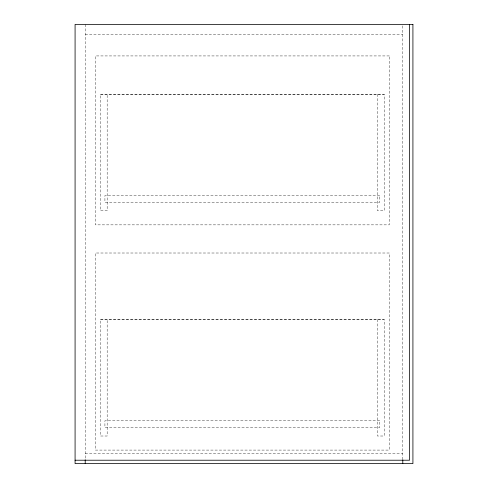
<?xml version="1.0" encoding="UTF-8"?>
<svg xmlns="http://www.w3.org/2000/svg" width="488" height="488" viewBox="0 0 488 488"><rect width="100%" height="100%" fill="white"/><g stroke="black" fill="none" stroke-linecap="round" stroke-linejoin="round"><path stroke-width="0.37" stroke-dasharray="2.44 1.83" d="M85.211 34.538L402.789 34.538M100.418 94.562L384.209 94.562M100.418 319.793L384.209 319.793M85.211 453.462L402.789 453.462M402.789 25.846L402.789 459.257M377.45 94.221L377.45 210.779L384.209 210.779L384.209 94.221L100.418 94.221L100.418 210.779L107.171 210.779L107.171 94.221M377.45 319.451L377.45 436.01L384.209 436.01L384.209 319.451L100.418 319.451L100.418 436.01L107.171 436.01L107.171 319.451M85.211 24.4L85.211 459.257M389.272 55.931L95.349 55.931L95.349 224.858L389.272 224.858L389.272 55.931M379.701 195.578L104.92 195.578L104.92 202.331L379.701 202.331L379.701 195.578M389.272 253.01L95.349 253.01L95.349 450.089L389.272 450.089L389.272 253.01M379.701 420.808L104.92 420.808L104.92 427.561L379.701 427.561L379.701 420.808"/><path stroke-width="0.73" d="M75.079 460.221L409.542 460.221L409.542 24.4M402.789 459.787L402.789 463.6M85.211 459.787L85.211 463.6M412.921 24.4L75.079 24.4L75.079 463.6L412.921 463.6L412.921 24.4"/></g></svg>
